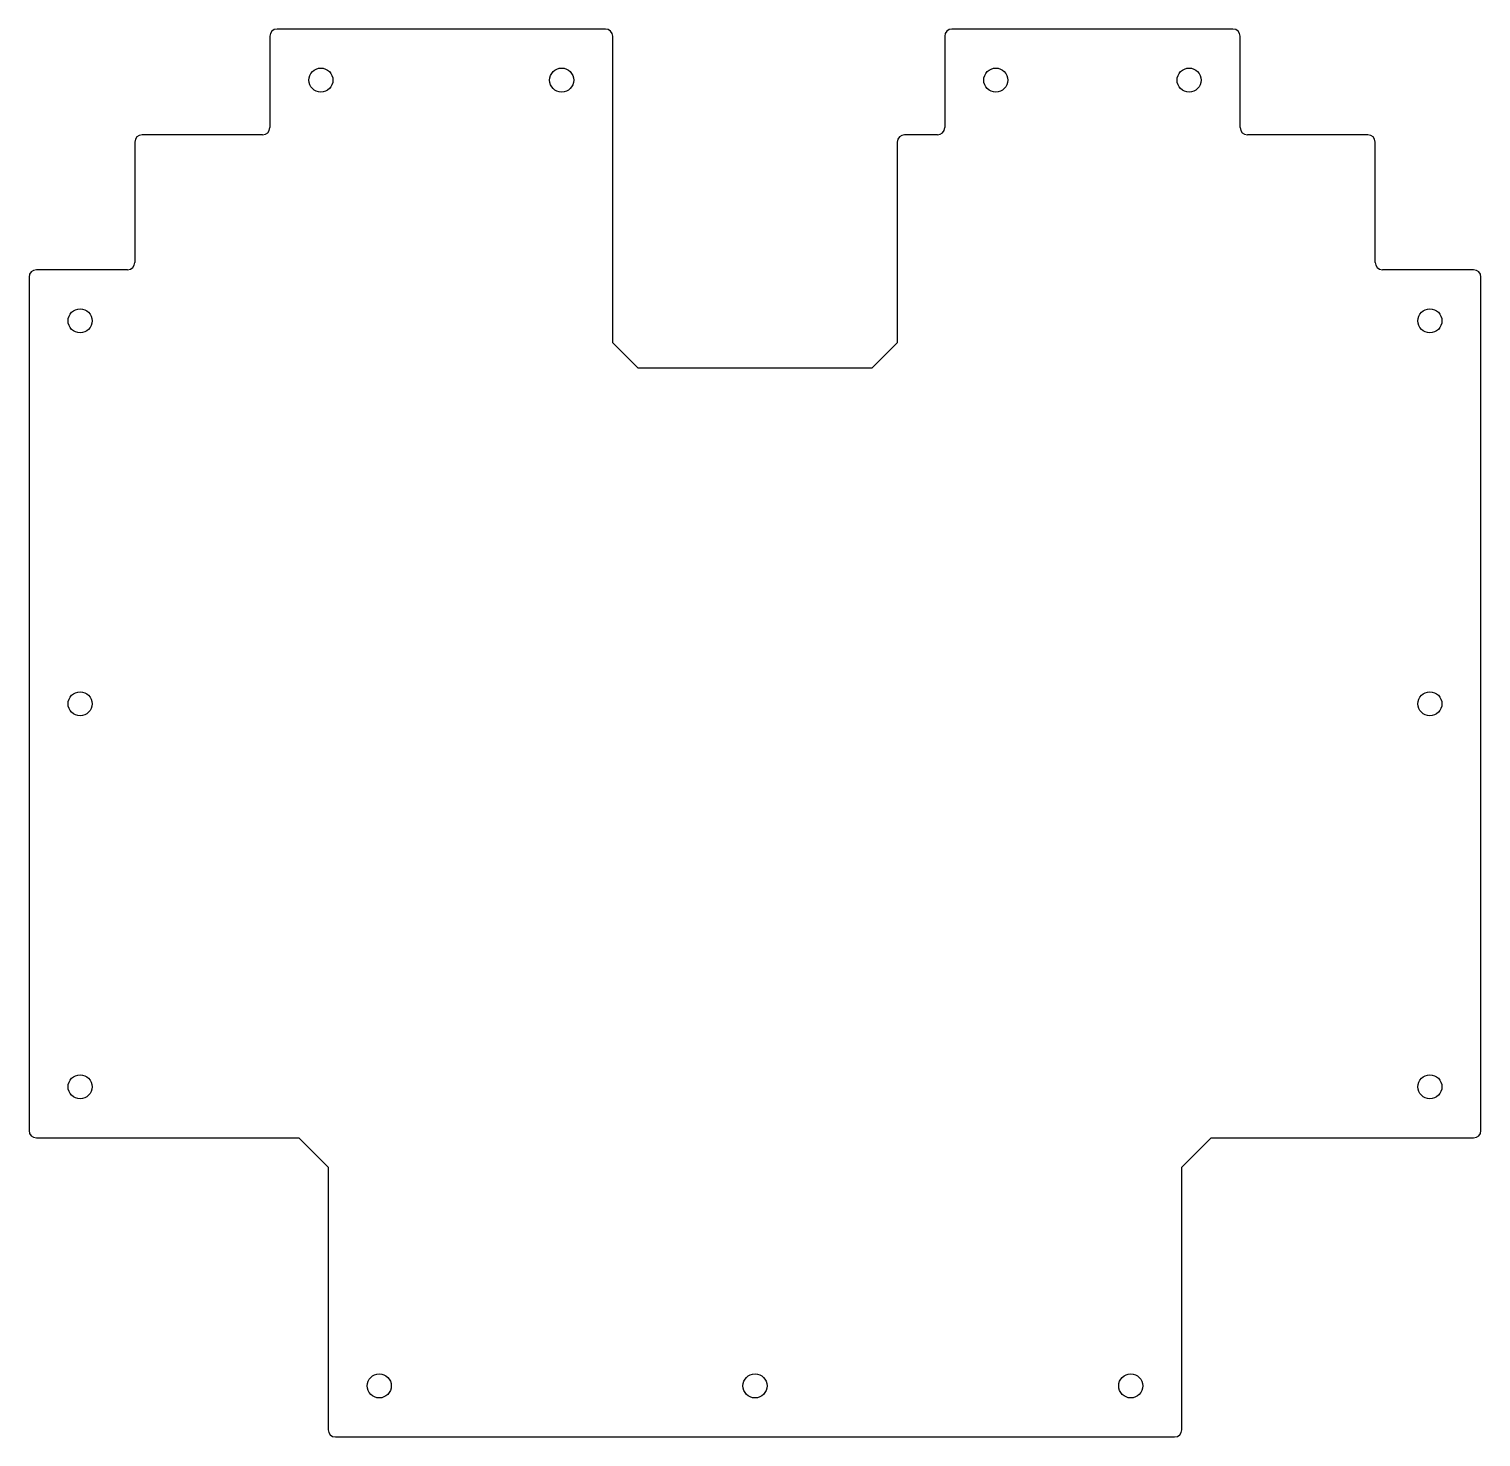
# Model space of a CAD drawing. Header units: millimetres. Extents: x -199 to 199, y -193 to 193.
import ezdxf

# ---------------------------------------------------------------- set-up
doc = ezdxf.new("R2010")
doc.units = ezdxf.units.MM
doc.layers.add('CUTOUTS', color=1, linetype='CONTINUOUS')
doc.layers.add('PERIMETER', color=5, linetype='CONTINUOUS')

msp = doc.modelspace()

# ---------------------------------------------------------------- linework, layer by layer
at = {"layer": 'CUTOUTS'}
for centre in [(-119, 179), (-53, 179), (66, 179), (119, 179), (-185, 113), (185, 113), (-185, 8), (185, 8), (-185, -97), (185, -97), (-103, -179), (0, -179), (103, -179)]:
    msp.add_circle(centre, 3.3, dxfattribs=at)
at = {"layer": 'PERIMETER'}
for p, q in [((-41, 193), (-131, 193)), ((131, 193), (54, 193)), ((-133, 191), (-133, 166)), ((-39, 107), (-39, 191)), ((52, 191), (52, 166)), ((133, 166), (133, 191)), ((-135, 164), (-168, 164)), ((50, 164), (41, 164)), ((168, 164), (135, 164)), ((-170, 162), (-170, 129)), ((39, 162), (39, 107)), ((170, 129), (170, 162)), ((-199, 125), (-199, -109)), ((-172, 127), (-197, 127)), ((197, 127), (172, 127)), ((199, -109), (199, 125)), ((-32, 100), (-39, 107)), ((39, 107), (32, 100)), ((32, 100), (-32, 100)), ((-197, -111), (-125, -111)), ((-125, -111), (-117, -119)), ((117, -119), (125, -111)), ((125, -111), (197, -111)), ((-117, -119), (-117, -191)), ((117, -191), (117, -119)), ((-115, -193), (115, -193))]:
    msp.add_line(p, q, dxfattribs=at)
for centre, start, end in [((-131, 191), 90, 180), ((-41, 191), 0, 90), ((54, 191), 90, 180), ((131, 191), 0, 90), ((-168, 162), 90, 180), ((-135, 166), -90, 0), ((41, 162), 90, 180), ((50, 166), -90, 0), ((135, 166), 180, 270), ((168, 162), 0, 90), ((-172, 129), -90, 0), ((172, 129), 180, 270), ((-197, 125), 90, 180), ((197, 125), 0, 90), ((-197, -109), 180, 270), ((197, -109), -90, 0), ((-115, -191), 180, 270), ((115, -191), -90, 0)]:
    msp.add_arc(centre, 2, start, end, dxfattribs=at)

doc.saveas('drawing.dxf')
